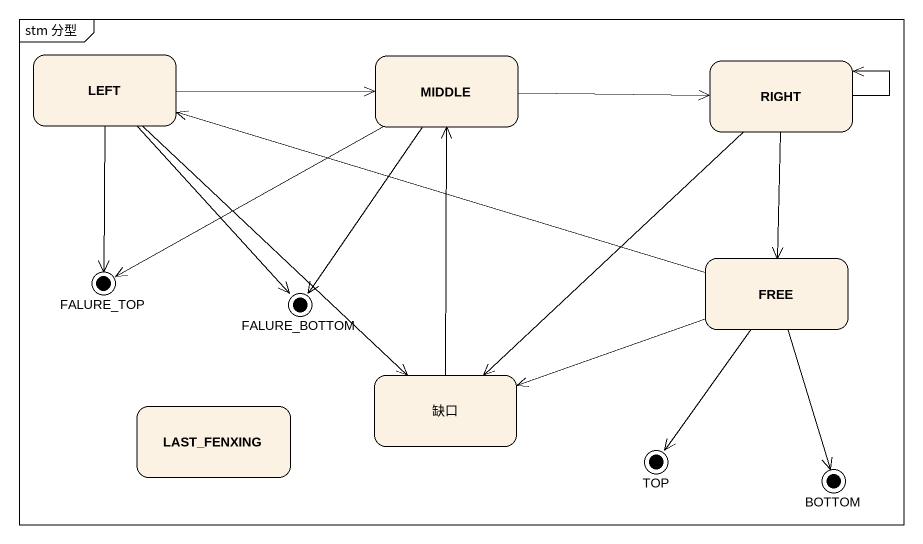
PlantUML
@startuml
mainframe stm 分型
hide empty description
state "LEFT" as LEFT_
state MIDDLE
state "RIGHT" as RIGHT_
state FALURE_TOP <<end>>
state FREE
state FALURE_BOTTOM <<end>>
state 缺口
state LAST_FENXING
state "TOP" as TOP_ <<end>>
state "BOTTOM" as BOTTOM_ <<end>>
LEFT_ -right-> MIDDLE
LEFT_ --> FALURE_TOP
LEFT_ --> FALURE_BOTTOM
LEFT_ --> 缺口
MIDDLE -right-> RIGHT_
MIDDLE -left-> FALURE_TOP
MIDDLE --> FALURE_BOTTOM
RIGHT_ --> RIGHT_
RIGHT_ --> FREE
RIGHT_ --> 缺口
FREE -left-> LEFT_
FREE -left-> 缺口
FREE --> TOP_
FREE --> BOTTOM_
缺口 -up-> MIDDLE
@enduml
